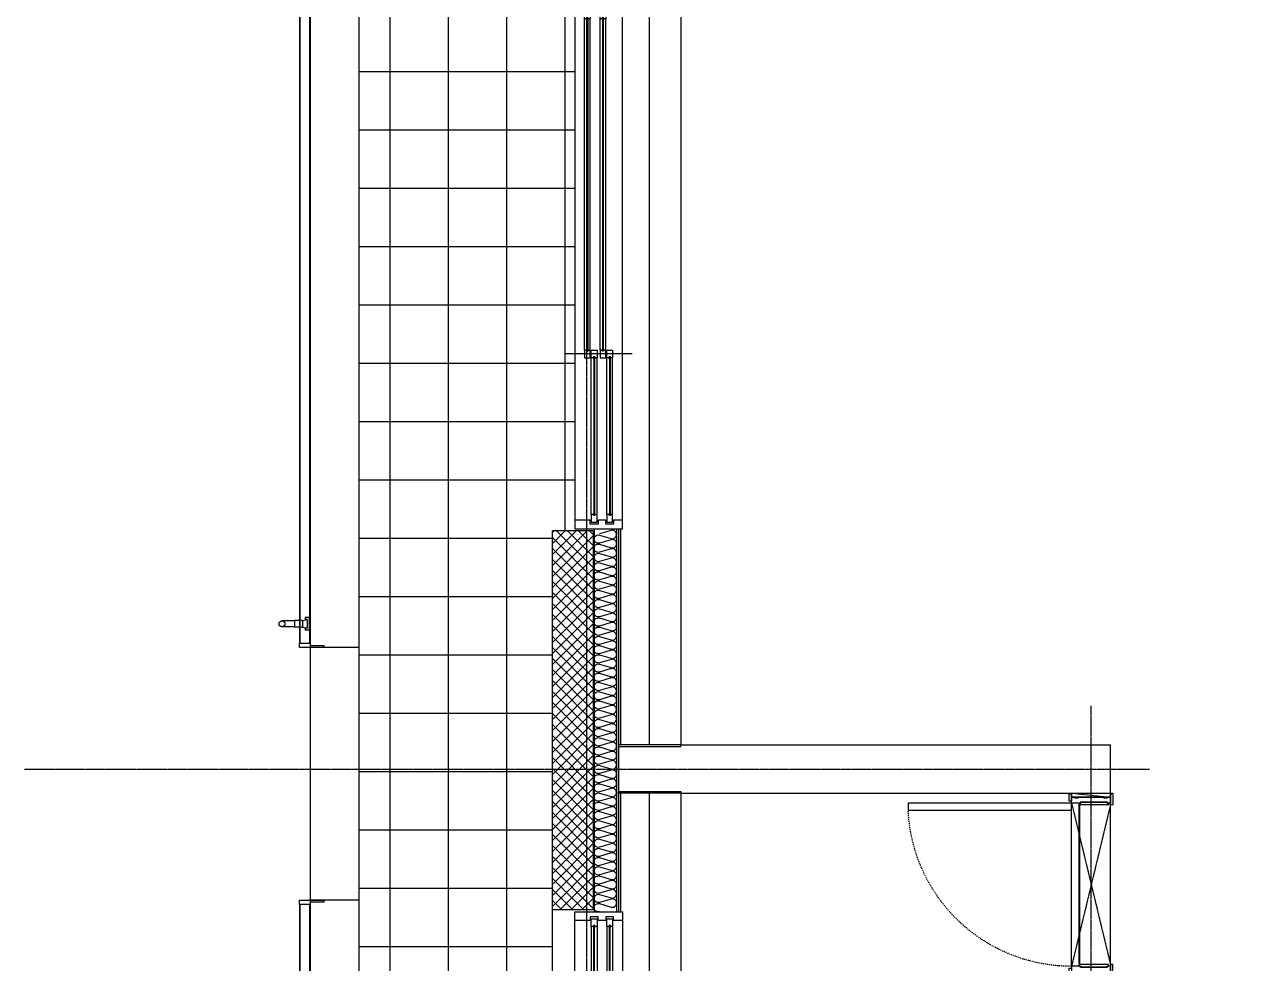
# Model space of a CAD drawing. Header units: millimetres. Extents: x 0 to 179493, y -203649 to 469211.
# Drawn here: x 107749 to 114034, y 217455 to 222286 of the extents above; entities that cross this region are included whole.
import ezdxf

# ---------------------------------------------------------------- set-up
doc = ezdxf.new("R2010")
doc.units = ezdxf.units.MM
for name, pattern in [('X-평면도(기본형)$0$CEN', [52.5, 50, -1, 0.5, -1]), ('X-평면도(기본형)$0$DASHDOTX2', [2, 1, -0.5, 0, -0.5]), ('X-평면도(기본형)$0$HID', [2.8, 1.8, -1]), ('X-평면도(기본형)$0$HID2', [7.5, 6, -1.5])]:
    doc.linetypes.add(name, pattern=pattern)
for name, color, linetype, true_color in [('X-평면도(기본형)$0$40HAT', 9, 'Continuous', 0x808080), ('X-평면도(기본형)$0$4ELE', 4, 'Continuous', 0x00ffff), ('X-평면도(기본형)$0$4GYP', 4, 'Continuous', 0x00ffff), ('X-평면도(기본형)$0$AHID', 5, 'X-평면도(기본형)$0$HID', 0x0000ff), ('X-평면도(기본형)$0$CEN', 1, 'X-평면도(기본형)$0$CEN', 0xff0000), ('X-평면도(기본형)$0$DOOR', 4, 'Continuous', 0x00ffff), ('X-평면도(기본형)$0$ETC', 9, 'Continuous', 0x808080), ('X-평면도(기본형)$0$FIN', 9, 'Continuous', 0x808080), ('X-평면도(기본형)$0$INS', 9, 'Continuous', 0x808080), ('X-평면도(기본형)$0$INSUL', 9, 'Continuous', 0x808080), ('X-평면도(기본형)$0$TIL', 5, 'Continuous', 0x0000ff), ('X-평면도(기본형)$0$UIS', 7, 'X-평면도(기본형)$0$HID2', 0x000000), ('X-평면도(기본형)$0$W1', 2, 'Continuous', 0xffff00), ('X-평면도(기본형)$0$W2', 3, 'Continuous', 0x00ff00), ('X-평면도(기본형)$0$WID', 4, 'Continuous', 0x00ffff), ('X-평면도(기본형)$0$국기계양대', 9, 'Continuous', 0x808080)]:
    doc.layers.add(name, color=color, linetype=linetype, true_color=true_color)

# ---------------------------------------------------------------- blocks, each defined once
blk = doc.blocks.new('X-평면도(기본형)$0$DW1500')
at = {"layer": 'X-평면도(기본형)$0$WID', "color": 8, "true_color": 0x808080}
for p, q in [((1455, 0), (45, 0)), ((71.5, -98), (733.5, -98)), ((71.5, -98), (71.5, -102)), ((71.5, -102), (733.5, -102)), ((733.5, -98), (733.5, -102)), ((766.5, -63), (1428.5, -63)), ((766.5, -63), (766.5, -67)), ((766.5, -67), (1428.5, -67)), ((1428.5, -63), (1428.5, -67)), ((71.5, -178), (733.5, -178)), ((71.5, -178), (71.5, -182)), ((71.5, -182), (733.5, -182)), ((733.5, -178), (733.5, -182)), ((766.5, -143), (1428.5, -143)), ((766.5, -143), (766.5, -147)), ((766.5, -147), (1428.5, -147)), ((1428.5, -143), (1428.5, -147)), ((45, -245), (1455, -245))]:
    blk.add_line(p, q, dxfattribs=at)
at = {"layer": 'X-평면도(기본형)$0$WID', "color": 1, "true_color": 0xff0000}
blk.add_line((750, 50), (750, -295), dxfattribs=at)
at = {"layer": 'X-평면도(기본형)$0$WID'}
for p, q in [((1425, -50), (770, -50)), ((730, -85), (75, -85)), ((730, -115), (75, -115)), ((1425, -80), (770, -80)), ((730, -165), (75, -165)), ((1425, -130), (770, -130)), ((1425, -160), (770, -160)), ((730, -195), (75, -195))]:
    blk.add_line(p, q, dxfattribs=at)
for points in [[(0, -245), (45, -245), (45, -200), (25, -200), (25, -160), (45, -160), (45, -120), (25, -120), (25, -80), (45, -80), (45, 0), (0, 0)], [(1500, 0), (1455, 0), (1455, -45), (1475, -45), (1475, -85), (1455, -85), (1455, -125), (1475, -125), (1475, -165), (1455, -165), (1455, -245), (1500, -245)], [(770, -80), (730, -80), (730, -50), (770, -50), (770, -60), (764.5, -61.8), (764.5, -68.2), (770, -70)], [(1425, -80), (1465, -80), (1465, -50), (1425, -50), (1425, -60), (1430.5, -61.8), (1430.5, -68.2), (1425, -70)], [(75, -115), (35, -115), (35, -85), (75, -85), (75, -95), (69.5, -96.8), (69.5, -103.2), (75, -105)], [(730, -115), (770, -115), (770, -85), (730, -85), (730, -95), (735.5, -96.8), (735.5, -103.2), (730, -105)], [(75, -195), (35, -195), (35, -165), (75, -165), (75, -175), (69.5, -176.8), (69.5, -183.2), (75, -185)], [(770, -160), (730, -160), (730, -130), (770, -130), (770, -140), (764.5, -141.8), (764.5, -148.2), (770, -150)], [(730, -195), (770, -195), (770, -165), (730, -165), (730, -175), (735.5, -176.8), (735.5, -183.2), (730, -185)], [(1425, -160), (1465, -160), (1465, -130), (1425, -130), (1425, -140), (1430.5, -141.8), (1430.5, -148.2), (1425, -150)]]:
    blk.add_lwpolyline(points, close=True, dxfattribs=at)
at = {"layer": 'X-평면도(기본형)$0$WID', "color": 8, "true_color": 0x808080}
for points in [[(770, -59.2), (772.7, -60.6), (773.3, -61.6), (773.8, -63)], [(1425, -59.2), (1422.3, -60.6), (1421.7, -61.6), (1421.2, -63)], [(75, -94.2), (77.7, -95.6), (78.3, -96.6), (78.8, -98)], [(75, -105.8), (77.7, -104.4), (78.3, -103.4), (78.8, -102)], [(730, -94.2), (727.3, -95.6), (726.7, -96.6), (726.2, -98)], [(730, -105.8), (727.3, -104.4), (726.7, -103.4), (726.2, -102)], [(770, -70.8), (772.7, -69.4), (773.3, -68.4), (773.8, -67)], [(1425, -70.8), (1422.3, -69.4), (1421.7, -68.4), (1421.2, -67)], [(75, -174.2), (77.7, -175.6), (78.3, -176.6), (78.8, -178)], [(75, -185.8), (77.7, -184.4), (78.3, -183.4), (78.8, -182)], [(730, -174.2), (727.3, -175.6), (726.7, -176.6), (726.2, -178)], [(730, -185.8), (727.3, -184.4), (726.7, -183.4), (726.2, -182)], [(770, -139.2), (772.7, -140.6), (773.3, -141.6), (773.8, -143)], [(770, -150.8), (772.7, -149.4), (773.3, -148.4), (773.8, -147)], [(1425, -139.2), (1422.3, -140.6), (1421.7, -141.6), (1421.2, -143)], [(1425, -150.8), (1422.3, -149.4), (1421.7, -148.4), (1421.2, -147)]]:
    blk.add_lwpolyline(points, dxfattribs=at)
blk = doc.blocks.new('X-평면도(기본형)$0$DW2700v')
at = {"layer": 'X-평면도(기본형)$0$WID', "color": 8, "true_color": 0x808080}
for p, q in [((2655, 0), (45, 0)), ((883.5, -98), (71.5, -98)), ((71.5, -102), (71.5, -98)), ((883.5, -102), (71.5, -102)), ((883.5, -102), (883.5, -98)), ((2628.5, -63), (916.5, -63)), ((916.5, -67), (916.5, -63)), ((2628.5, -67), (916.5, -67)), ((2628.5, -67), (2628.5, -63)), ((883.5, -178), (71.5, -178)), ((71.5, -182), (71.5, -178)), ((883.5, -182), (71.5, -182)), ((883.5, -182), (883.5, -178)), ((2628.5, -143), (916.5, -143)), ((916.5, -147), (916.5, -143)), ((2628.5, -147), (916.5, -147)), ((2628.5, -147), (2628.5, -143)), ((45, -245), (2655, -245))]:
    blk.add_line(p, q, dxfattribs=at)
at = {"layer": 'X-평면도(기본형)$0$WID', "color": 1, "true_color": 0xff0000}
blk.add_line((900, -295), (900, 50), dxfattribs=at)
at = {"layer": 'X-평면도(기본형)$0$WID'}
for p, q in [((920, -50), (2625, -50)), ((75, -85), (880, -85)), ((75, -115), (880, -115)), ((920, -80), (2625, -80)), ((75, -165), (880, -165)), ((920, -130), (2625, -130)), ((920, -160), (2625, -160)), ((75, -195), (880, -195))]:
    blk.add_line(p, q, dxfattribs=at)
for points in [[(0, -245), (45, -245), (45, -200), (25, -200), (25, -160), (45, -160), (45, -120), (25, -120), (25, -80), (45, -80), (45, 0), (0, 0)], [(2700, 0), (2655, 0), (2655, -45), (2675, -45), (2675, -85), (2655, -85), (2655, -125), (2675, -125), (2675, -165), (2655, -165), (2655, -245), (2700, -245)], [(920, -50), (880, -50), (880, -80), (920, -80), (920, -70), (914.5, -68.2), (914.5, -61.8), (920, -60)], [(2625, -50), (2665, -50), (2665, -80), (2625, -80), (2625, -70), (2630.5, -68.2), (2630.5, -61.8), (2625, -60)], [(75, -85), (35, -85), (35, -115), (75, -115), (75, -105), (69.5, -103.2), (69.5, -96.8), (75, -95)], [(880, -85), (920, -85), (920, -115), (880, -115), (880, -105), (885.5, -103.2), (885.5, -96.8), (880, -95)], [(75, -165), (35, -165), (35, -195), (75, -195), (75, -185), (69.5, -183.2), (69.5, -176.8), (75, -175)], [(920, -130), (880, -130), (880, -160), (920, -160), (920, -150), (914.5, -148.2), (914.5, -141.8), (920, -140)], [(880, -165), (920, -165), (920, -195), (880, -195), (880, -185), (885.5, -183.2), (885.5, -176.8), (880, -175)], [(2625, -130), (2665, -130), (2665, -160), (2625, -160), (2625, -150), (2630.5, -148.2), (2630.5, -141.8), (2625, -140)]]:
    blk.add_lwpolyline(points, close=True, dxfattribs=at)
at = {"layer": 'X-평면도(기본형)$0$WID', "color": 8, "true_color": 0x808080}
for points in [[(920, -59.2), (922.7, -60.6), (923.3, -61.6), (923.8, -63)], [(2625, -59.2), (2622.3, -60.6), (2621.7, -61.6), (2621.2, -63)], [(75, -94.2), (77.7, -95.6), (78.3, -96.6), (78.8, -98)], [(75, -105.8), (77.7, -104.4), (78.3, -103.4), (78.8, -102)], [(880, -94.2), (877.3, -95.6), (876.7, -96.6), (876.2, -98)], [(880, -105.8), (877.3, -104.4), (876.7, -103.4), (876.2, -102)], [(920, -70.8), (922.7, -69.4), (923.3, -68.4), (923.8, -67)], [(2625, -70.8), (2622.3, -69.4), (2621.7, -68.4), (2621.2, -67)], [(75, -174.2), (77.7, -175.6), (78.3, -176.6), (78.8, -178)], [(75, -185.8), (77.7, -184.4), (78.3, -183.4), (78.8, -182)], [(880, -174.2), (877.3, -175.6), (876.7, -176.6), (876.2, -178)], [(880, -185.8), (877.3, -184.4), (876.7, -183.4), (876.2, -182)], [(920, -139.2), (922.7, -140.6), (923.3, -141.6), (923.8, -143)], [(920, -150.8), (922.7, -149.4), (923.3, -148.4), (923.8, -147)], [(2625, -139.2), (2622.3, -140.6), (2621.7, -141.6), (2621.2, -143)], [(2625, -150.8), (2622.3, -149.4), (2621.7, -148.4), (2621.2, -147)]]:
    blk.add_lwpolyline(points, dxfattribs=at)
blk = doc.blocks.new('X-평면도(기본형)$0$국기계양대')
at = {"color": 0, "linetype": 'ByBlock', "lineweight": -2}
for p, q in [((-64, 0), (0, 0)), ((-64, 0), (-64, -20)), ((0, 0), (0, -20)), ((-64, -20), (-52, -20)), ((-54, -10), (-10, -10)), ((-54, -10), (-54, -20)), ((-49, -35), (-54, -10)), ((-49, -35), (-15, -35)), ((-49, -35), (-49, -75)), ((-15, -35), (-10, -10)), ((-15, -35), (-15, -75)), ((-12, -20), (0, -20)), ((-10, -10), (-10, -20)), ((-49, -75), (-15, -75)), ((-47, -75), (-47, -140)), ((-17, -75), (-17, -140))]:
    blk.add_line(p, q, dxfattribs=at)
blk.add_circle((-32, -140), 15, dxfattribs=at)
blk = doc.blocks.new('U68 (X-평면도(기본형)$0$ng)')
at = {"color": 0, "linetype": 'ByBlock', "lineweight": -2}
for p, q in [((-1960, -103.5), (-1960, 22.5)), ((-1960, 22.5), (-1950, 22.5)), ((-1950, 22.5), (-1950, -47.5)), ((1950, 22.5), (1960, 22.5)), ((1950, -47.5), (1950, 22.5)), ((1960, 22.5), (1960, -103.5)), ((-1960, -47.5), (-1938, -47.5)), ((-1938, -47.5), (-1938, -50.5)), ((1938, -50.5), (-1938, -50.5)), ((-1938, -50.5), (-1938, -100.5)), ((-1938, -50.5), (1938, -50.5)), ((1938, -50.5), (1938, -47.5)), ((1938, -47.5), (1960, -47.5)), ((1938, -100.5), (1938, -50.5)), ((-1938, -103.5), (-1960, -103.5)), ((-1938, -100.5), (1938, -100.5)), ((1938, -100.5), (-1938, -100.5)), ((-1938, -100.5), (-1938, -103.5)), ((1938, -103.5), (1938, -100.5)), ((1960, -103.5), (1938, -103.5))]:
    blk.add_line(p, q, dxfattribs=at)
at = {"layer": 'X-평면도(기본형)$0$국기계양대'}
blk.add_blockref('X-평면도(기본형)$0$국기계양대', (1870, -53), dxfattribs=at)
blk = doc.blocks.new('U165 (X-평면도(기본형)$0$ng)')
at = {"color": 0, "linetype": 'ByBlock', "lineweight": -2}
for p, q in [((-810, -103.5), (-810, 22.5)), ((-810, 22.5), (-800, 22.5)), ((-800, 22.5), (-800, -47.5)), ((800, 22.5), (810, 22.5)), ((800, -47.5), (800, 22.5)), ((810, 22.5), (810, -103.5)), ((-810, -47.5), (-788, -47.5)), ((-788, -47.5), (-788, -50.5)), ((788, -50.5), (-788, -50.5)), ((-788, -50.5), (-788, -100.5)), ((-788, -50.5), (788, -50.5)), ((788, -50.5), (788, -47.5)), ((788, -47.5), (810, -47.5)), ((788, -100.5), (788, -50.5)), ((-788, -103.5), (-810, -103.5)), ((-788, -100.5), (788, -100.5)), ((788, -100.5), (-788, -100.5)), ((-788, -100.5), (-788, -103.5)), ((788, -103.5), (788, -100.5)), ((810, -103.5), (788, -103.5))]:
    blk.add_line(p, q, dxfattribs=at)
blk = doc.blocks.new('U83 (X-평면도(기본형)$0$ins-l)')
at = {"layer": 'X-평면도(기본형)$0$INSUL', "color": 8, "true_color": 0x808080}
for p, q in [((36.9, 24.2), (21.4, 75.8)), ((57.5, 75.8), (42, 24.2)), ((78.1, 24.2), (62.6, 75.8)), ((98.7, 75.8), (83.2, 24.2)), ((119.3, 24.2), (103.8, 75.8)), ((139.9, 75.8), (124.5, 24.2)), ((160.5, 24.2), (145.1, 75.8)), ((181.1, 75.8), (165.7, 24.2)), ((201.7, 24.2), (186.3, 75.8)), ((222.3, 75.8), (206.9, 24.2)), ((243, 24.2), (227.5, 75.8)), ((263.6, 75.8), (248.1, 24.2)), ((284.2, 24.2), (268.7, 75.8)), ((304.8, 75.8), (289.3, 24.2)), ((325.4, 24.2), (309.9, 75.8)), ((346, 75.8), (330.6, 24.2)), ((366.6, 24.2), (351.2, 75.8)), ((387.2, 75.8), (371.8, 24.2)), ((407.8, 24.2), (392.4, 75.8)), ((428.4, 75.8), (413, 24.2)), ((449.1, 24.2), (433.6, 75.8)), ((469.7, 75.8), (454.2, 24.2)), ((490.3, 24.2), (474.8, 75.8)), ((510.9, 75.8), (495.4, 24.2)), ((531.5, 24.2), (516, 75.8)), ((552.1, 75.8), (536.6, 24.2)), ((572.7, 24.2), (557.3, 75.8)), ((593.3, 75.8), (577.9, 24.2)), ((613.9, 24.2), (598.5, 75.8)), ((634.5, 75.8), (619.1, 24.2)), ((655.2, 24.2), (639.7, 75.8)), ((675.8, 75.8), (660.3, 24.2)), ((696.4, 24.2), (680.9, 75.8)), ((717, 75.8), (701.5, 24.2)), ((737.6, 24.2), (722.1, 75.8)), ((758.2, 75.8), (742.7, 24.2)), ((778.8, 24.2), (763.4, 75.8)), ((799.4, 75.8), (784, 24.2)), ((820, 24.2), (804.6, 75.8)), ((840.6, 75.8), (825.2, 24.2)), ((861.3, 24.2), (845.8, 75.8)), ((881.9, 75.8), (866.4, 24.2)), ((902.5, 24.2), (887, 75.8)), ((923.1, 75.8), (907.6, 24.2)), ((943.7, 24.2), (928.2, 75.8)), ((964.3, 75.8), (948.8, 24.2)), ((984.9, 24.2), (969.5, 75.8)), ((1005.5, 75.8), (990.1, 24.2)), ((1026.1, 24.2), (1010.7, 75.8)), ((1046.7, 75.8), (1031.3, 24.2)), ((1067.4, 24.2), (1051.9, 75.8)), ((1088, 75.8), (1072.5, 24.2)), ((1108.6, 24.2), (1093.1, 75.8)), ((1129.2, 75.8), (1113.7, 24.2)), ((1149.8, 24.2), (1134.3, 75.8)), ((1170.4, 75.8), (1154.9, 24.2)), ((1191, 24.2), (1175.6, 75.8)), ((1211.6, 75.8), (1196.2, 24.2)), ((1232.2, 24.2), (1216.8, 75.8)), ((1252.8, 75.8), (1237.4, 24.2)), ((1273.5, 24.2), (1258, 75.8)), ((1294.1, 75.8), (1278.6, 24.2)), ((1314.7, 24.2), (1299.2, 75.8)), ((1335.3, 75.8), (1319.8, 24.2)), ((1355.9, 24.2), (1340.4, 75.8)), ((1376.5, 75.8), (1361, 24.2)), ((1397.1, 24.2), (1381.7, 75.8)), ((1417.7, 75.8), (1402.3, 24.2)), ((1438.3, 24.2), (1422.9, 75.8)), ((1458.9, 75.8), (1443.5, 24.2)), ((1479.5, 24.2), (1464.1, 75.8)), ((1500.2, 75.8), (1484.7, 24.2)), ((1520.8, 24.2), (1505.3, 75.8)), ((1541.4, 75.8), (1525.9, 24.2)), ((1562, 24.2), (1546.5, 75.8)), ((1582.6, 75.8), (1567.1, 24.2)), ((1603.2, 24.2), (1587.8, 75.8)), ((1623.8, 75.8), (1608.4, 24.2)), ((1644.4, 24.2), (1629, 75.8)), ((1665, 75.8), (1649.6, 24.2)), ((1685.6, 24.2), (1670.2, 75.8)), ((1706.3, 75.8), (1690.8, 24.2))]:
    blk.add_line(p, q, dxfattribs=at)
at = {"layer": 'X-평면도(기본형)$0$INSUL', "color": 8, "true_color": 0x808080, "extrusion": (0, 0, -1)}
for centre in [(-39.4, 81.2), (-80.7, 81.2), (-121.9, 81.2), (-163.1, 81.2), (-204.3, 81.2), (-245.5, 81.2), (-286.8, 81.2), (-328, 81.2), (-369.2, 81.2), (-410.4, 81.2), (-451.6, 81.2), (-492.9, 81.2), (-534.1, 81.2), (-575.3, 81.2), (-616.5, 81.2), (-657.7, 81.2), (-699, 81.2), (-740.2, 81.2), (-781.4, 81.2), (-822.6, 81.2), (-863.8, 81.2), (-905.1, 81.2), (-946.3, 81.2), (-987.5, 81.2), (-1028.7, 81.2), (-1069.9, 81.2), (-1111.1, 81.2), (-1152.4, 81.2), (-1193.6, 81.2), (-1234.8, 81.2), (-1276, 81.2), (-1317.2, 81.2), (-1358.5, 81.2), (-1399.7, 81.2), (-1440.9, 81.2), (-1482.1, 81.2), (-1523.3, 81.2), (-1564.6, 81.2), (-1605.8, 81.2), (-1647, 81.2), (-1688.2, 81.2)]:
    blk.add_arc(centre, 18.8, 343.3008, 196.6992, dxfattribs=at)
at = {"layer": 'X-평면도(기본형)$0$INSUL', "color": 8, "true_color": 0x808080}
for centre in [(18.8, 18.8), (60, 18.8), (101.3, 18.8), (142.5, 18.8), (183.7, 18.8), (224.9, 18.8), (266.1, 18.8), (307.4, 18.8), (348.6, 18.8), (389.8, 18.8), (431, 18.8), (472.2, 18.8), (513.5, 18.8), (554.7, 18.8), (595.9, 18.8), (637.1, 18.8), (678.3, 18.8), (719.6, 18.8), (760.8, 18.8), (802, 18.8), (843.2, 18.8), (884.4, 18.8), (925.7, 18.8), (966.9, 18.8), (1008.1, 18.8), (1049.3, 18.8), (1090.5, 18.8), (1131.8, 18.8), (1173, 18.8), (1214.2, 18.8), (1255.4, 18.8), (1296.6, 18.8), (1337.9, 18.8), (1379.1, 18.8), (1420.3, 18.8), (1461.5, 18.8), (1502.7, 18.8), (1544, 18.8), (1585.2, 18.8), (1626.4, 18.8), (1667.6, 18.8)]:
    blk.add_arc(centre, 18.8, 163.3008, 16.6992, dxfattribs=at)
blk = doc.blocks.new('X-평면도(기본형)$0$WD200900')
at = {"layer": 'X-평면도(기본형)$0$DOOR', "color": 1, "linetype": 'ByBlock', "true_color": 0xff0000}
blk.add_line((-20, 200), (0, 0), dxfattribs=at)
at = {"layer": 'X-평면도(기본형)$0$DOOR', "color": 5, "true_color": 0x0000ff}
for p, q in [((860, 160), (40, 160)), ((860, 157), (40, 157))]:
    blk.add_line(p, q, dxfattribs=at)
at = {"layer": 'X-평면도(기본형)$0$DOOR'}
for points in [[(30, 200), (30, 1040), (66, 1040), (66, 200)], [(30, 200), (30, 1040), (66, 1040), (66, 200)], [(0, 200), (0, 184.1), (3, 184.1), (3, 164.1), (0, 164.1), (0, 35.9), (3, 35.9), (3, 15.9), (0, 15.9), (0, 0), (30, 0), (30, 15), (25, 15), (25, 155), (30, 155), (30, 160), (30, 200)], [(900, 200), (900, 184.1), (897, 184.1), (897, 164.1), (900, 164.1), (900, 35.9), (897, 35.9), (897, 15.9), (900, 15.9), (900, 0), (899.1, 0), (880, 0), (870, 0), (870, 15), (875, 15), (875, 155), (870, 155), (870, 160), (870, 200)], [(40, 160), (30, 160), (30, 153), (25, 153), (25, 17), (30, 17), (30, 10), (40, 10)], [(860, 160), (870, 160), (870, 153), (875, 153), (875, 17), (870, 17), (870, 10), (860, 10)]]:
    blk.add_lwpolyline(points, close=True, dxfattribs=at)
at = {"layer": 'X-평면도(기본형)$0$DOOR', "linetype": 'ByBlock'}
for points in [[(-15, 212), (-15, 207), (-20, 207), (-20, 200), (20, 200), (20, 212)], [(915, 200), (915, 205), (920, 205), (920, 212), (880, 212), (880, 200)], [(-15, 0), (-15, -5), (-20, -5), (-20, -12), (40, -12), (40, 0)], [(915, 0), (915, -5), (920, -5), (920, -12), (860, -12), (860, 0)]]:
    blk.add_lwpolyline(points, close=True, dxfattribs=at)
at = {"layer": 'X-평면도(기본형)$0$DOOR', "color": 1, "linetype": 'ByBlock', "true_color": 0xff0000}
blk.add_lwpolyline([(-20, 200), (-20, 0), (0, 0), (0, 200)], close=True, dxfattribs=at)
at = {"layer": 'X-평면도(기본형)$0$DOOR', "color": 1, "linetype": 'X-평면도(기본형)$0$HID', "true_color": 0xff0000}
blk.add_lwpolyline([(860, 0), (40, 0), (870, 200), (30, 200)], close=True, dxfattribs=at)
at = {"layer": 'X-평면도(기본형)$0$DOOR', "color": 1, "linetype": 'X-평면도(기본형)$0$DASHDOTX2', "ltscale": 5, "true_color": 0xff0000}
blk.add_arc((28.6, 199.4), 841.4, 0.03802, 87.45308, dxfattribs=at)

msp = doc.modelspace()

# ---------------------------------------------------------------- hatches: boundary and pattern name
at = {"layer": 'X-평면도(기본형)$0$40HAT'}
h = msp.add_hatch(dxfattribs=at)
h.set_pattern_fill('H3', color=256, scale=40, style=0, pattern_type=2)
h.set_pattern_definition([(315, (-175757.42, 45286.295), (28.2842712, 28.2842712), []), (45, (-175757.42, 45286.295), (-28.2842712, 28.2842712), [])])
h.paths.add_polyline_path([(110464.2, 217730.6), (110464.2, 219680.6), (110674.2, 219680.6), (110674.2, 217730.6)], flags=0)
at = {"layer": 'X-평면도(기본형)$0$TIL'}
h = msp.add_hatch(dxfattribs=at)
h.set_pattern_fill('H3', color=256, scale=300, angle=45, style=0, pattern_type=2)
h.set_pattern_definition([(360, (-513169.77, 386742.86), (2e-13, 300), []), (90, (-513169.77, 386742.86), (-300, 9e-14), [])])
h.paths.add_polyline_path([(109199.2, 225895.6), (108999.2, 225895.6), (108999.2, 227715.6), (110299.2, 227715.6), (110299.2, 225895.6), (109969.2, 225895.6), (109969.2, 225795.6), (110299.2, 225795.6), (110299.2, 224060.6), (110149.2, 224060.6), (110149.2, 223760.6), (110299.2, 223760.6), (110299.2, 223260.6), (110464.2, 223260.6), (110464.2, 222400.6), (110579.2, 222400.6), (110579.2, 219680.6), (110464.2, 219680.6), (110464.2, 209785.6), (109469.2, 209785.6), (109469.2, 223755.6), (108999.2, 223755.6), (108999.2, 225795.6), (109199.2, 225795.6)], flags=0)
h.paths.add_polyline_path([(109524.2, 226005.6), (110174.2, 226005.6), (110174.2, 226655.6), (109524.2, 226655.6)], flags=0)

# ---------------------------------------------------------------- linework, layer by layer
at = {"layer": 'X-평면도(기본형)$0$4ELE'}
for p, q in [((109219.2, 223000.6), (109219.2, 219080.6)), ((109469.2, 223000.6), (109469.2, 219080.6)), ((109219.2, 217780.6), (109219.2, 216160.6)), ((109469.2, 217780.6), (109469.2, 216160.6))]:
    msp.add_line(p, q, dxfattribs=at)
at = {"layer": 'X-평면도(기본형)$0$4GYP'}
for p, q in [((110804.2, 219690.6), (110804.2, 218580.6)), ((110814.2, 219690.6), (110814.2, 218580.6)), ((110804.2, 218330.6), (110804.2, 217720.6)), ((110814.2, 218330.6), (110814.2, 217720.6))]:
    msp.add_line(p, q, dxfattribs=at)
at = {"layer": 'X-평면도(기본형)$0$AHID'}
for p, q in [((110964.2, 218580.6), (110964.2, 223500.6)), ((110964.2, 215610.6), (110964.2, 218330.6))]:
    msp.add_line(p, q, dxfattribs=at)
at = {"layer": 'X-평면도(기본형)$0$CEN'}
for p, q in [((110639.2, 223625.6), (110639.2, 209620.6)), ((113234.2, 218780.6), (113234.2, 211620.6)), ((107749.2, 218455.6), (113534.2, 218455.6))]:
    msp.add_line(p, q, dxfattribs=at)
at = {"layer": 'X-평면도(기본형)$0$FIN'}
msp.add_line((110464.2, 216210.6), (110464.2, 217730.6), dxfattribs=at)
at = {"layer": 'X-평면도(기본형)$0$INS'}
for p, q in [((110679.2, 219690.6), (110679.2, 217720.6)), ((110794.2, 219690.6), (110794.2, 217720.6))]:
    msp.add_line(p, q, dxfattribs=at)
for points in [[(111124.2, 218580.6), (110804.2, 218580.6), (110804.2, 218570.6)], [(111124.2, 218330.6), (110804.2, 218330.6), (110804.2, 218340.6)]]:
    msp.add_lwpolyline(points, dxfattribs=at)
at = {"layer": 'X-평면도(기본형)$0$UIS'}
for points in [[(111124.2, 223500.6), (111124.2, 218580.6)], [(111124.2, 218330.6), (111124.2, 210235.6), (113134.2, 210235.6), (113134.2, 209910.6), (113334.2, 209910.6), (113334.2, 210000.6), (115614.2, 210000.6), (115614.2, 210235.6), (116154.2, 210235.6), (116154.2, 211580.6)]]:
    msp.add_lwpolyline(points, dxfattribs=at)
at = {"layer": 'X-평면도(기본형)$0$W1'}
for p, q in [((109469.2, 219080.6), (109219.2, 219080.6)), ((109219.2, 219080.6), (109219.2, 217780.6)), ((109469.2, 219080.6), (109469.2, 217780.6)), ((110804.2, 218570.6), (110804.2, 218340.6)), ((111124.2, 218580.6), (113334.2, 218580.6)), ((113334.2, 218330.6), (113334.2, 218580.6)), ((111124.2, 218330.6), (113334.2, 218330.6)), ((109469.2, 217780.6), (109219.2, 217780.6))]:
    msp.add_line(p, q, dxfattribs=at)
for points in [[(110804.2, 218570.6), (111124.2, 218570.6), (111124.2, 218580.6)], [(110804.2, 218340.6), (111124.2, 218340.6), (111124.2, 218330.6)]]:
    msp.add_lwpolyline(points, dxfattribs=at)
at = {"layer": 'X-평면도(기본형)$0$W2'}
for p, q in [((110464.2, 217730.6), (110464.2, 219680.6)), ((110674.2, 219680.6), (110464.2, 219680.6)), ((110674.2, 219680.6), (110674.2, 217730.6)), ((110674.2, 217730.6), (110464.2, 217730.6))]:
    msp.add_line(p, q, dxfattribs=at)

# ---------------------------------------------------------------- block references
at = {"rotation": 90}
msp.add_blockref('X-평면도(기본형)$0$DW2700v', (110579.2, 219690.6), dxfattribs=at)
at = {"xscale": -1, "rotation": 270}
msp.add_blockref('X-평면도(기본형)$0$DW1500', (110824.2, 216220.6), dxfattribs=at)
at = {"layer": 'X-평면도(기본형)$0$ETC', "rotation": 270}
for name, p in [('U68 (X-평면도(기본형)$0$ng)', (109266.7, 221040.6)), ('U165 (X-평면도(기본형)$0$ng)', (109266.7, 216970.6))]:
    msp.add_blockref(name, p, dxfattribs=at)
at = {"layer": 'X-평면도(기본형)$0$INSUL', "xscale": -1.149999999999999, "yscale": 1.149999999999999, "zscale": 1.149999999999999, "rotation": 270}
msp.add_blockref('U83 (X-평면도(기본형)$0$ins-l)', (110679.2, 217720.6), dxfattribs=at)
at = {"layer": 'X-평면도(기본형)$0$W1', "xscale": -1, "rotation": 90}
msp.add_blockref('X-평면도(기본형)$0$WD200900', (113334.2, 218310.6), dxfattribs=at)

doc.saveas('drawing.dxf')
